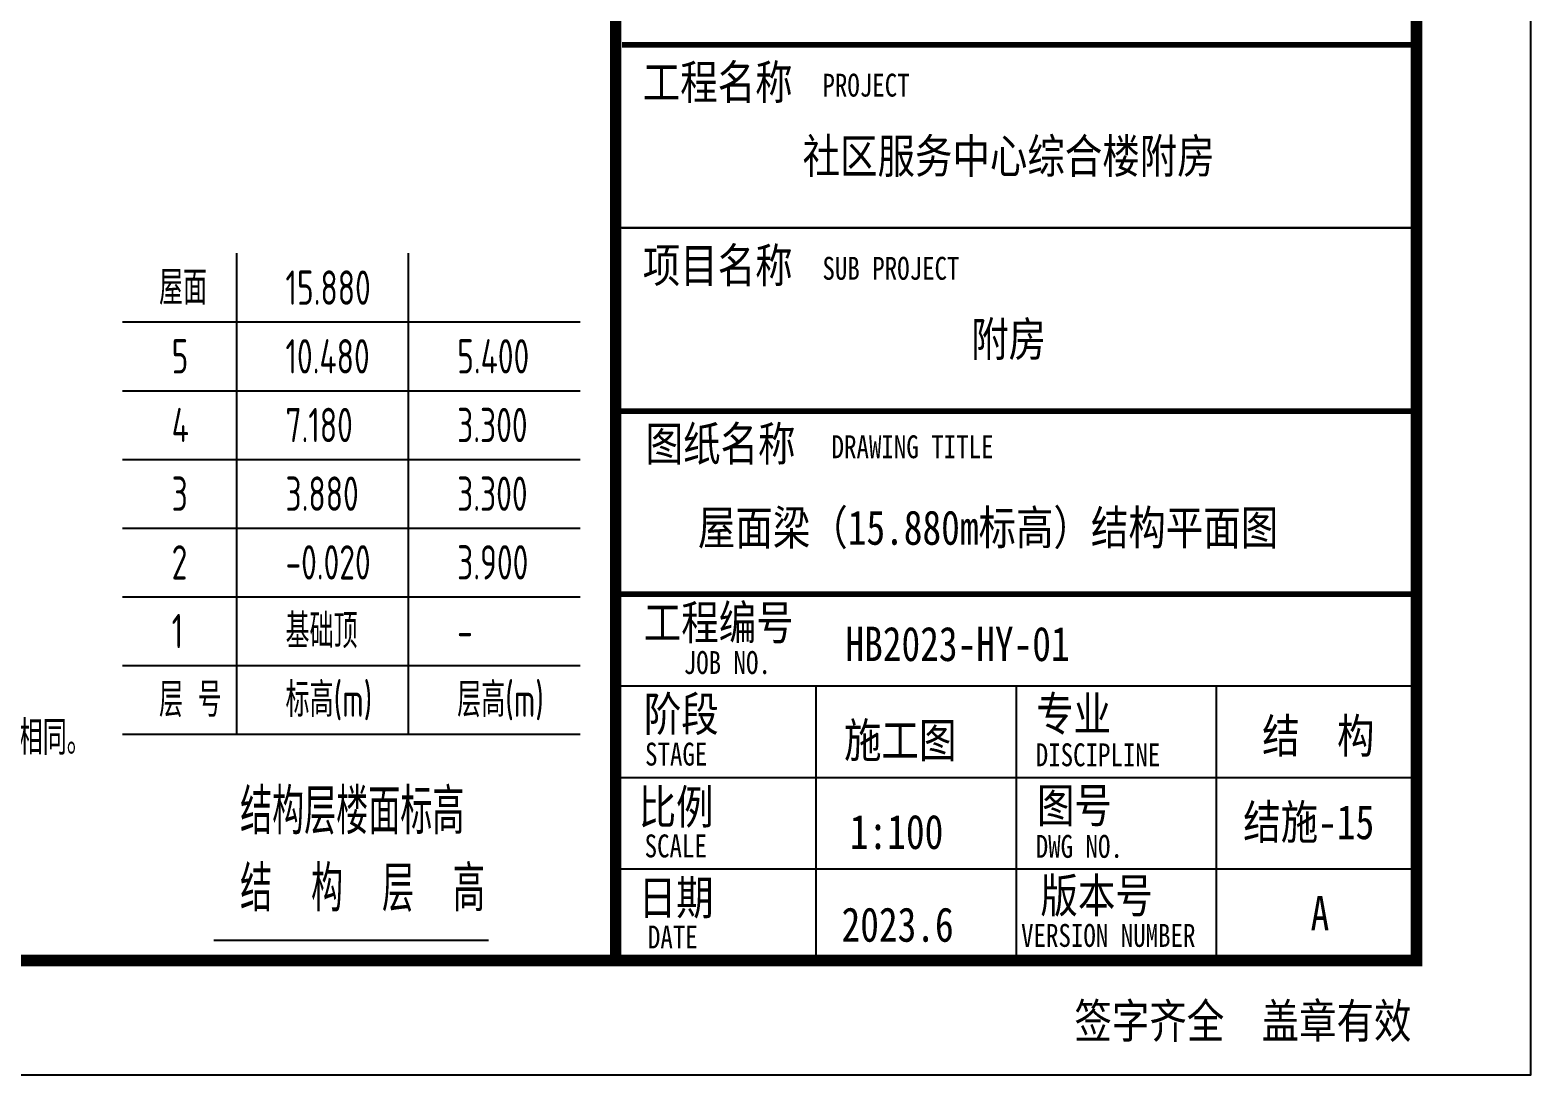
# Model space of a CAD drawing. Extents: x 1051052 to 1482120, y -981644 to -673261.
# Drawn here: x 1403822 to 1416939, y -981644 to -972515 of the extents above; entities that cross this region are included whole.
import ezdxf
from ezdxf.enums import TextEntityAlignment as Align

# ---------------------------------------------------------------- set-up
doc = ezdxf.new("R2010")
doc.units = 0
doc.header["$LTSCALE"] = 1000
doc.header["$MEASUREMENT"] = 0
doc.layers.add('TITLE', color=7, linetype='Continuous', lineweight=25)
for name, color, linetype in [('TK', 142, 'Continuous'), ('XM', 7, 'Continuous'), ('填充', 8, 'Continuous')]:
    doc.layers.add(name, color=color, linetype=linetype)
doc.styles.add('FromPkpm', font='Pkpmeng', dxfattribs={"width": 0.7, "bigfont": 'hztxt'})
doc.styles.add('HYZT1', font='', dxfattribs={"width": 0.8})
doc.styles.get('HYZT1').set_extended_font_data('SimSun')

# ---------------------------------------------------------------- blocks, each defined once
blk = doc.blocks.new('A$C05385F37')
at = {"layer": 'TK'}
for p, q in [((-1000, -34600), (-8000, -34600)), ((-7944, -34600), (-1000, -34600)), ((-8000, -36200), (-1000, -36200)), ((-8000, -36200), (-1000, -36200)), ((-1000, -36200), (-8000, -36200)), ((-8000, -36200), (-1000, -36200)), ((-8000, -36200), (-2830, -36200)), ((-8000, -36200), (-1000, -36200)), ((-8000, -36200), (-1000, -36200)), ((-8000, -38600), (-1000, -38600)), ((-8000, -38600), (-1000, -38600)), ((-6250, -38600), (-6250, -41000)), ((-4500, -38600), (-4500, -41000)), ((-2750, -38600), (-2750, -41000)), ((-8000, -39400), (-1000, -39400)), ((-8000, -40200), (-1000, -40200))]:
    blk.add_line(p, q, dxfattribs=at)
for points, const_width in [([(-8000, -1000), (-8000, -41000)], 100), ([(-1000, -33000), (-7944, -33000)], 50), ([(-8000, -36200), (-1000, -36200)], 50), ([(-7944, -36200), (-1000, -36200)], 50), ([(-8000, -37800), (-1000, -37800)], 50)]:
    blk.add_lwpolyline(points, dxfattribs=dict(at, const_width=const_width))
at = {"layer": 'TK', "style": 'HYZT1', "width": 0.8}
for s, height, p in [('工程名称', 300, (-7762, -33477)), ('PROJECT', 200, (-6192, -33453)), ('项目名称', 300, (-7762, -35077)), ('SUB PROJECT', 200, (-6192, -35053)), ('图纸名称', 300, (-7737, -36636)), ('DRAWING TITLE', 200, (-6112, -36612)), ('工程编号', 300, (-7753, -38197)), ('JOB NO.', 200, (-7404, -38497)), ('阶段', 300, (-7753, -38997)), ('专业', 300, (-4325, -38995)), ('STAGE', 200, (-7742, -39297)), ('DISCIPLINE', 200, (-4328, -39303)), ('比例', 300, (-7798, -39809)), ('图号', 300, (-4317, -39795)), ('SCALE', 200, (-7746, -40099)), ('DWG NO.', 200, (-4328, -40103)), ('日期', 300, (-7798, -40600)), ('版本号', 300, (-4287, -40582)), ('DATE', 200, (-7717, -40895)), ('VERSION NUMBER', 200, (-4456, -40881)), ('签字齐全  盖章有效', 300, (-3990, -41678))]:
    blk.add_text(s, height=height, dxfattribs=at).set_placement(p)
blk = doc.blocks.new('A2K')
at = {"layer": 'TK'}
blk.add_lwpolyline([(0, 0), (59400, 0), (59400, 42000), (0, 42000)], close=True, dxfattribs=at)
at = {"layer": 'TK', "const_width": 100}
blk.add_lwpolyline([(2500, 1000), (58400, 1000), (58400, 41000), (2500, 41000)], close=True, dxfattribs=at)
at = {"color": 4}
blk.add_blockref('A$C05385F37', (59400, 42000), dxfattribs=at)
at = {"layer": 'XM', "style": 'HYZT1', "width": 0.8}
for s, p in [('社区服务中心综合楼附房', (54835, 8028)), ('附房', (54835, 6428))]:
    blk.add_text(s, height=300, dxfattribs=at).set_placement(p, align=Align.MIDDLE_CENTER)
for s, p in [('HB2023-HY-01', (53409, 3616)), ('结  构', (57051, 2813)), ('施工图', (53397, 2774)), ('1:100', (53448, 1974)), ('2023.6', (53375, 1164)), ('A', (57474, 1264))]:
    blk.add_text(s, height=300, dxfattribs=at).set_placement(p)

msp = doc.modelspace()

# ---------------------------------------------------------------- linework, layer by layer
at = {"layer": 'TITLE'}
for p, q in [((1405628.638, -978665.9), (1405628.638, -974465.9)), ((1407128.638, -978665.9), (1407128.638, -974465.9)), ((1404628.638, -975065.9), (1408628.638, -975065.9)), ((1404628.638, -975665.9), (1408628.638, -975665.9)), ((1404628.638, -976265.9), (1408628.638, -976265.9)), ((1404628.638, -976865.9), (1408628.638, -976865.9)), ((1404628.638, -977465.9), (1408628.638, -977465.9)), ((1404628.638, -978065.9), (1408628.638, -978065.9)), ((1404628.638, -978665.9), (1408628.638, -978665.9)), ((1405428.638, -980465.9), (1407828.638, -980465.9))]:
    msp.add_line(p, q, dxfattribs=at)

# ---------------------------------------------------------------- block references
at = {"layer": '填充'}
msp.add_blockref('A2K', (1357539.011, -981643.929), dxfattribs=at)

# ---------------------------------------------------------------- texts
at = {"layer": 'TITLE', "style": 'FromPkpm', "width": 0.7}
for s, height, p in [('屋面', 300, (1404949.469, -974765.9)), ('15.880', 300, (1406054.758, -974765.9)), ('5', 300, (1405059.727, -975365.9)), ('10.480', 300, (1406054.758, -975365.9)), ('5.400', 300, (1407554.758, -975365.9)), ('4', 300, (1405059.727, -975965.9)), ('7.180', 300, (1406054.758, -975965.9)), ('3.300', 300, (1407554.758, -975965.9)), ('3', 300, (1405059.727, -976565.9)), ('3.880', 300, (1406054.758, -976565.9)), ('3.300', 300, (1407554.758, -976565.9)), ('2', 300, (1405059.727, -977165.9)), ('-0.020', 300, (1406054.758, -977165.9)), ('3.900', 300, (1407554.758, -977165.9)), ('1', 300, (1405059.727, -977765.9)), ('基础顶', 300, (1406054.758, -977765.9)), ('-', 300, (1407554.758, -977765.9)), ('层 号', 300, (1404949.469, -978365.9)), ('标高(m)', 300, (1406054.758, -978365.9)), ('层高(m)', 300, (1407554.758, -978365.9)), ('结构层楼面标高', 400, (1405657.759, -979340.9)), ('结  构  层  高', 400, (1405657.759, -980015.9))]:
    msp.add_text(s, height=height, dxfattribs=at).set_placement(p, align=Align.MIDDLE_LEFT)
msp.add_text('1、图中梁顶原位标注后面加注“(通长)”表示该跨梁顶左支座、跨中、右支座均有原位标注，其原位标注均与通长筋相同。', height=300, dxfattribs=at).set_placement((1393197.295, -978546.58), align=Align.TOP_LEFT)
at = {"layer": 'XM', "style": 'HYZT1', "width": 0.8}
for s, p in [('屋面梁（15.880m标高）结构平面图', (1409658.733, -977012.069)), ('结施-15', (1414424.365, -979584.27))]:
    msp.add_text(s, height=300, dxfattribs=at).set_placement(p)

doc.saveas('drawing.dxf')
